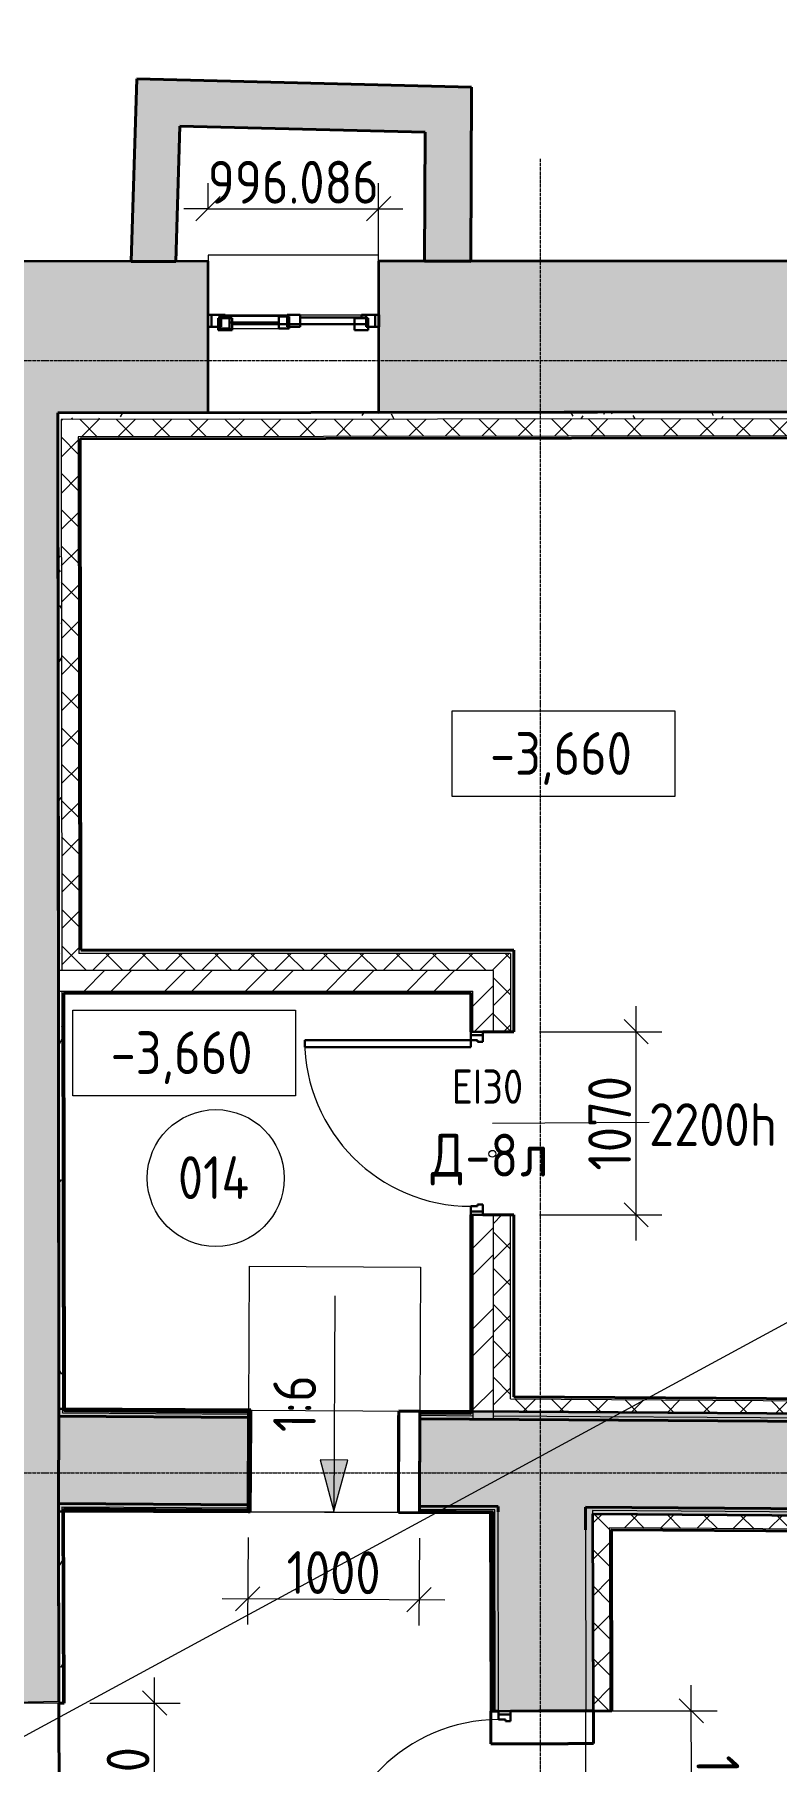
# Model space of a CAD drawing. Header units: millimetres. Extents: x 749182 to 2267578, y 70462 to 311449.
# Drawn here: x 1999308 to 2003640, y 185883 to 195972 of the extents above; entities that cross this region are included whole.
import ezdxf

# ---------------------------------------------------------------- set-up
doc = ezdxf.new("R2010")
doc.units = ezdxf.units.MM
for name, pattern in [('ADSK_Линия сетки', [25, 20, -2.5, 0, -2.5]), ('ADSK_Снесено', [4.5, 3, -1.5]), ('осеваяX2', [4, 2.5, -0.5, 0.5, -0.5])]:
    doc.linetypes.add(name, pattern=pattern)
doc.layers.get('Defpoints').update_dxf_attribs({"color": 255})
for name, color, linetype, lineweight in [('_ Окна', 7, 'Continuous', 30), ('Аннотация', 7, 'Continuous', 9), ('Витраж', 7, 'Continuous', 9), ('Двери', 7, 'Continuous', 20), ('Марки дверей', 7, 'Continuous', 20), ('Марки помещений', 7, 'Continuous', 20), ('Окна', 7, 'Continuous', 18), ('Оси', 165, 'осеваяX2', 13), ('отметки', 7, 'Continuous', 20), ('Пандусы', 7, 'Continuous', 18), ('Панели витража', 7, 'Continuous', 9), ('Перекрытие', 7, 'Continuous', 18), ('размеры', 7, 'Continuous', 9), ('Размеры КР', 164, 'Continuous', 9), ('Стены', 184, 'Continuous', 40), ('Стены внутренние', 7, 'Continuous', 18), ('Стены наружные', 7, 'Continuous', 18), ('Стены разрез', 7, 'Continuous', 35), ('Стены штриховка', 7, 'Continuous', 18)]:
    doc.layers.add(name, color=color, linetype=linetype, lineweight=lineweight)
doc.styles.add('GOST Common', font='GOST_Common.ttf', dxfattribs={"width": 0.9, "height": 350})
doc.styles.add('GOST Common_1', font='GOST_Common.ttf', dxfattribs={"width": 0.9, "height": 250})
doc.dimstyles.new('ADSK_Основной_2_5_мм', dxfattribs={"dimscale": 304.8, "dimtxt": 251.428749, "dimasz": 0.463911, "dimexe": 0.492126, "dimexo": 0.492126, "dimgap": 0.098425, "dimtad": 1, "dimdec": 3, "dimrnd": 0.001, "dimdsep": 46, "dimtxsty": 'GOST Common_1', "dimblk1": 'OBLIQUE', "dimblk2": 'OBLIQUE', "dimsah": 1, "dimcen": 0.09, "dimdle": 0.492126, "dimazin": 2, "dimtfac": 1, "dimtdec": 4, "dimtix": 1, "dimtmove": 0, "dimatfit": 3, "dimfxl": 0, "dimtvp": 1, "dimtolj": 1, "dimtzin": 0, "dimlwd": 20, "dimlwe": 20, "dimarcsym": 0})
doc.dimstyles.new('ADSK_Основной_2_5_мм_Округление_до_1_мм', dxfattribs={"dimscale": 304.8, "dimtxt": 251.428749, "dimasz": 0.463911, "dimexe": 0.492126, "dimexo": 0.492126, "dimgap": 0.098425, "dimtad": 1, "dimdec": 0, "dimdsep": 46, "dimtxsty": 'GOST Common_1', "dimblk1": 'OBLIQUE', "dimblk2": 'OBLIQUE', "dimsah": 1, "dimcen": 0.09, "dimdle": 0.492126, "dimazin": 2, "dimtfac": 1, "dimtdec": 4, "dimtix": 1, "dimtmove": 0, "dimatfit": 3, "dimfxl": 0, "dimtvp": 1, "dimtolj": 1, "dimtzin": 0, "dimlwd": 20, "dimlwe": 20, "dimarcsym": 0})
pattern_1 = [(45, (1952853.2, 150711.3), (-106.06602, 106.06602), []), (135, (1952853.2, 150711.3), (-106.06602, -106.06602), [])]
pattern_2 = [(45, (1952853.2, 150711.3), (-235.7317, 235.7317), []), (45, (1953010.35, 150711.3), (-235.7317, 235.7317), [])]
pattern_3 = [(0, (1952853.19, 150711.3), (406.4, 101.6), [33.528, -271.272, 33.528, -271.272, -1625.6]), (0, (1952853.19, 150711.3), (406.4, 101.6), [-609.6, 33.528, -576.072, 33.528, -271.272, -711.2]), (0, (1952853.19, 150711.3), (406.4, 101.6), [-1524, 33.528, -169.672, 33.528, -474.472]), (120, (1953005.59, 150762.1), (-291.18818, 301.15272), [33.528, -271.272, 33.528, -271.272, -1625.6]), (120, (1953005.59, 150762.1), (-291.18818, 301.15272), [-609.6, 33.528, -576.072, 33.528, -271.272, -711.2]), (120, (1953005.59, 150762.1), (-291.18818, 301.15272), [-1524, 33.528, -169.672, 33.528, -474.472]), (240, (1953056.39, 150965.3), (-115.21182, -402.75272), [33.528, -271.272, 33.528, -271.272, -1625.6]), (240, (1953056.39, 150965.3), (-115.21182, -402.75272), [-609.6, 33.528, -576.072, 33.528, -271.272, -711.2]), (240, (1953056.39, 150965.3), (-115.21182, -402.75272), [-1524, 33.528, -169.672, 33.528, -474.472])]

# ---------------------------------------------------------------- blocks, each defined once
blk = doc.blocks.new('Существующие стены подвал - Существующие стены подвал-614279-00 План подвала')
at = {"layer": 'Стены', "true_color": 0xc0c0c0}
h = blk.add_hatch(color=9, dxfattribs=at)
h.paths.add_polyline_path([(56530, 8244), (56522, 9892), (55615, 9887), (55611, 9124), (54268, 9130), (54267, 9159), (49024, 9159), (49024, 8260), (51105, 8255)])
h.paths.add_polyline_path([(55620, 11120), (56516, 11125), (56510, 12255), (55625, 12250), (55622, 11615)])
h.paths.add_polyline_path([(55630, 13483), (56504, 13488), (56483, 17882), (56479, 17884), (56484, 18289), (56581, 18289), (56578, 18453), (55637, 18454), (55634, 15862), (55639, 15464), (55634, 14275)])
h.paths.add_polyline_path([(56557, 19523), (56528, 21036), (56387, 21036), (56386, 21236), (56384, 21236), (56375, 23761), (56320, 23762), (56288, 28355), (56257, 36643), (56224, 43937), (48464, 43936), (48464, 43053), (55489, 43062), (55489, 40730), (55506, 37128), (55501, 36571), (55556, 28934), (55560, 28903), (55598, 28902), (55600, 28901), (55599, 28652), (55595, 28648), (55599, 28619), (55592, 20993), (55639, 20179), (55639, 19524), (56555, 19523)])
h.paths.add_polyline_path([(39393, 20202), (42162, 20231), (42716, 20255), (46307, 20252), (46773, 21064), (46670, 25898), (45913, 25901), (45930, 21077), (41376, 21088), (41376, 20956), (40178, 20959), (40178, 21091), (38511, 21094), (38521, 20374), (39393, 20368), (39393, 20231)])
h.paths.add_polyline_path([(18978, 20357), (18996, 20698), (18996, 21072), (18966, 21072), (18966, 20652), (18456, 20409), (18495, 20368), (18966, 20358)])
h.paths.add_polyline_path([(18424, 20369), (18456, 20409), (18456, 21073), (10754, 21086), (10746, 20458), (11346, 20458), (18045, 20377), (18211, 20374)])
h.paths.add_polyline_path([(37360, 20381), (37355, 21098), (30807, 21115), (30787, 20709), (30787, 20839), (30777, 20702), (30787, 20395), (34405, 20388), (35898, 20390), (37360, 20381)])
h.paths.add_polyline_path([(46613, 28543), (46613, 28546), (46607, 28863), (46597, 32747), (46594, 32922), (46603, 32922), (46599, 34522), (45850, 34542), (45850, 34541), (45780, 34540), (45780, 34544), (45778, 34544), (45781, 30723), (45896, 30722), (45904, 28546), (46608, 28543)])
h.paths.add_polyline_path([(45778, 35501), (45778, 35501), (45779, 35510), (45848, 35511), (45848, 35503), (46597, 35523), (46594, 36634), (46597, 37232), (46590, 43051), (47468, 43052), (47468, 43936), (45825, 43935), (45871, 35688), (45777, 35688), (45778, 35511)])
h = blk.add_hatch(color=9, dxfattribs=at)
h.paths.add_polyline_path([(49330, 9159), (49871, 9159), (49876, 14295), (49329, 14293), (49341, 13117), (46824, 13097), (46826, 14680), (46270, 14680), (46225, 13092), (42728, 13086), (42730, 14666), (42185, 14666), (42202, 12894), (40707, 12829), (40704, 13066), (39414, 13046), (39406, 14749), (38599, 14752), (38615, 13626), (37409, 13633), (37379, 17813), (35269, 17808), (35270, 17508), (36952, 17512), (36985, 12976), (38530, 12970), (38530, 12441), (46544, 12521), (49330, 12549), (49324, 9159)])
h.paths.add_polyline_path([(49318, 15363), (49867, 15365), (49864, 15537), (53981, 15485), (53986, 15883), (49850, 15934), (49839, 20219), (53802, 20191), (53811, 21022), (49715, 21049), (49721, 23289), (49159, 23290), (49153, 21046), (48898, 21048), (48891, 20226), (49310, 20222), (49310, 19595), (49307, 15912), (49314, 15912), (49314, 15769), (49318, 15364)])
h.paths.add_polyline_path([(55639, 15464), (55634, 15862), (55120, 15869), (55115, 15470), (55634, 15464)])
h.paths.add_polyline_path([(46827, 15716), (46827, 15765), (46818, 15765), (46818, 15915), (46843, 20244), (47196, 20241), (47203, 21061), (46773, 21064), (46307, 20252), (46285, 15923), (46302, 15923), (46301, 15765), (46300, 15716), (46826, 15716)])
h.paths.add_polyline_path([(42721, 15725), (42732, 15725), (42731, 15794), (42721, 15794), (42721, 16270), (42716, 20255), (42157, 20231), (42162, 16052), (42173, 15890), (42175, 15725), (42721, 15725)])
h.paths.add_polyline_path([(39402, 15799), (39402, 15904), (39406, 16052), (39393, 20368), (38521, 20374), (38585, 15803), (38603, 15802), (39401, 15799)])
h.paths.add_polyline_path([(49314, 15912), (49314, 15912), (49839, 15934)])
h.paths.add_polyline_path([(18026, 17310), (18944, 17311), (18401, 17522), (18878, 17348), (18215, 17715), (18045, 17666), (18045, 17821), (18945, 18220), (18945, 18187), (18979, 18187), (18978, 18769), (18945, 18768), (18945, 18253), (18045, 18741), (18045, 18759), (18012, 18759), (18026, 17310)])
h.paths.add_polyline_path([(18945, 17311), (18979, 17311), (18979, 17677), (18945, 17677), (18945, 17311)])
h.paths.add_polyline_path([(30789, 17378), (31843, 17391), (31825, 18780), (30788, 18769), (30789, 18187), (30842, 18187), (30842, 17677), (30789, 17677), (30789, 17384)])
h.paths.add_polyline_path([(13925, 17540), (13925, 17840), (11328, 17867), (11334, 20458), (11046, 20458), (11007, 17570), (13342, 17546)])
h.paths.add_polyline_path([(30788, 20077), (31808, 20119), (31804, 20361), (31797, 20361), (31804, 20393), (30787, 20395), (30788, 20079)])
h.paths.add_polyline_path([(17999, 20144), (18045, 20144), (18045, 20154), (18295, 20209), (18424, 20369), (17997, 20378), (17999, 20154)])
h.paths.add_polyline_path([(18945, 20153), (18978, 20154), (18978, 20357), (18945, 20357), (18945, 20154)])
h.paths.add_polyline_path([(55639, 20179), (55591, 21010), (55071, 21014), (55062, 20183), (55639, 20179)])
h.paths.add_polyline_path([(49179, 26805), (49175, 28869), (49173, 28869), (49172, 28240), (49168, 26805), (49173, 26805)])
h.paths.add_polyline_path([(49731, 26804), (49736, 28675), (49734, 28674), (49718, 28675), (49718, 28706), (49686, 28707), (49685, 28662), (49673, 28659), (49179, 26805), (49715, 26804)])
h.paths.add_polyline_path([(55599, 28619), (55555, 28936), (49737, 28987), (49721, 34397), (49676, 34397), (49676, 34274), (49283, 33202), (49633, 29644), (49685, 29319), (49685, 29120), (49652, 28971), (49685, 28977), (49686, 28957), (49737, 28956), (49736, 28675), (55591, 28619)])
h.paths.add_polyline_path([(49145, 28869), (49145, 28869), (49175, 28875), (49166, 34396), (49122, 34396), (49126, 32975), (49132, 32975), (49136, 32801), (49144, 28869)])
h.paths.add_polyline_path([(49119, 35466), (49718, 35467), (49715, 36619), (55501, 36571), (55506, 37174), (48705, 37218), (48702, 36626), (49116, 36624), (49119, 35555)])
h.paths.add_polyline_path([(47702, 36630), (47705, 37225), (46597, 37232), (46594, 36634), (47702, 36630)])
at = {"layer": 'Стены'}
for p, q in [((47705, 37225), (47718, 37225)), ((47718, 37225), (47714, 36630)), ((48579, 36626), (48581, 37219)), ((48581, 37219), (48705, 37218)), ((46597, 35512), (46599, 34542)), ((49120, 35274), (49119, 35466)), ((49718, 35467), (49719, 35276)), ((49719, 35276), (49120, 35274))]:
    blk.add_line(p, q, dxfattribs=at)
at = {"layer": 'Стены разрез'}
for p, q in [((47468, 43936), (45825, 43935)), ((47468, 43052), (47468, 43936)), ((56224, 43937), (48464, 43936)), ((48464, 43936), (48464, 43053)), ((46590, 43051), (47468, 43052)), ((46597, 37232), (46590, 43051)), ((48464, 43053), (55489, 43062)), ((46594, 36634), (46597, 37232)), ((46597, 37232), (46594, 36634)), ((47705, 37225), (46597, 37232)), ((47702, 36630), (47705, 37225)), ((48705, 37218), (48702, 36626)), ((55506, 37174), (48705, 37218)), ((46597, 35523), (46594, 36634)), ((46594, 36634), (47702, 36630)), ((48702, 36626), (49116, 36624)), ((49116, 36624), (49119, 35466)), ((49718, 35467), (49715, 36619)), ((49715, 36619), (55501, 36571)), ((49119, 35466), (49164, 35466)), ((49234, 35466), (49718, 35467))]:
    blk.add_line(p, q, dxfattribs=at)
blk = doc.blocks.new('AC_Окно_1Створка - 996х1491h-807720-00 План подвала')
at = {"layer": '_ Окна'}
for p, q in [((-536, -129), (-536, -59)), ((-536, -59), (-501, -59)), ((-516, -59), (-516, -129)), ((-476, -59), (-516, -59)), ((-396, -39), (-476, -39)), ((-476, -39), (-476, -109)), ((-396, -109), (-396, -39)), ((-396, -74), (320, -74)), ((320, -109), (320, -39)), ((320, -39), (400, -39)), ((400, -39), (400, -109)), ((440, -59), (400, -59)), ((460, -59), (425, -59)), ((440, -59), (440, -129)), ((460, -129), (460, -59)), ((-536, -129), (-501, -129)), ((-516, -129), (-436, -129)), ((-476, -109), (-396, -109)), ((-436, -129), (-436, -109)), ((400, -109), (320, -109)), ((360, -129), (360, -109)), ((440, -129), (360, -129)), ((460, -129), (425, -129))]:
    blk.add_line(p, q, dxfattribs=at)
at = {"layer": 'Окна'}
for p, q in [((384, -129), (-536, -129)), ((-536, -442), (-536, -477)), ((-536, -477), (460, -477)), ((460, -477), (460, -442))]:
    blk.add_line(p, q, dxfattribs=at)
blk = doc.blocks.new('Новые проёмы подвал - Новые проёмы подвал-999150-00 План подвала')
at = {"layer": 'Стены', "color": 0, "linetype": 'ADSK_Снесено'}
for p, q in [((47705, 37225), (47718, 37225)), ((47714, 36630), (47718, 37225)), ((48581, 37219), (48579, 36626)), ((48581, 37219), (48705, 37218)), ((49120, 35274), (49119, 35466)), ((49718, 35467), (49719, 35276)), ((49719, 35276), (49120, 35274))]:
    blk.add_line(p, q, dxfattribs=at)
at = {"layer": 'Стены разрез', "color": 0, "linetype": 'ADSK_Снесено'}
for p, q in [((47705, 37225), (47702, 36630)), ((47718, 37225), (47705, 37225)), ((47714, 36630), (47718, 37225)), ((48581, 37219), (48579, 36626)), ((48705, 37218), (48581, 37219)), ((48702, 36626), (48705, 37218)), ((47702, 36630), (47714, 36630)), ((48579, 36626), (48702, 36626)), ((49164, 35466), (49119, 35466)), ((49119, 35466), (49120, 35274)), ((49718, 35467), (49234, 35466)), ((49719, 35276), (49718, 35467)), ((49120, 35274), (49719, 35276))]:
    blk.add_line(p, q, dxfattribs=at)
blk = doc.blocks.new('Витраж-тент со смещением вовне - 60мм 11 сдвиг-1466978-00 План подвала')
at = {"layer": '_ Окна', "color": 5, "linetype": 'Continuous', "true_color": 0x0000ff}
for p, q in [((-204, 25), (-204, -45)), ((-204, 25), (-144, 25)), ((-204, -45), (-204, 25)), ((-144, 25), (-144, -45)), ((204, 25), (144, 25)), ((144, 25), (144, -45)), ((204, -45), (204, 25)), ((204, -45), (204, 25)), ((-144, -45), (-204, -45)), ((-144, -10), (144, -10)), ((144, -45), (204, -45))]:
    blk.add_line(p, q, dxfattribs=at)
at = {"layer": 'Окна', "color": 5, "linetype": 'Continuous', "true_color": 0x0000ff}
for p, q in [((144, 25), (-144, 25)), ((-144, -45), (144, -45))]:
    blk.add_line(p, q, dxfattribs=at)
blk = doc.blocks.new('Прямоугольный импост - 70х20_56мм-1423760-00 План подвала')
at = {"layer": 'Витраж', "lineweight": 30}
for p, q in [((-76, 35), (0, 35)), ((-76, -35), (-76, 35)), ((0, 35), (0, -35)), ((0, -35), (-76, -35))]:
    blk.add_line(p, q, dxfattribs=at)
blk = doc.blocks.new('Прямоугольный импост - 70х20_56мм-1423761-00 План подвала')
at = {"layer": 'Витраж', "lineweight": 30}
for p, q in [((0, 35), (-76, 35)), ((-76, 35), (-76, -35)), ((0, -35), (0, 35)), ((-76, -35), (0, -35))]:
    blk.add_line(p, q, dxfattribs=at)
blk = doc.blocks.new('Системная панель - _AR_Стекло_40мм_привязка по центру-1423977-00 План подвала')
at = {"layer": 'Панели витража', "lineweight": 30}
for p, q in [((193, 20), (-193, 20)), ((-193, 20), (-193, -20)), ((193, -20), (193, 20)), ((-193, -20), (193, -20))]:
    blk.add_line(p, q, dxfattribs=at)
blk = doc.blocks.new('Прямоугольный импост - 70х76мм-1423758-00 План подвала')
at = {"layer": 'Витраж', "lineweight": 30}
for p, q in [((-38, 35), (38, 35)), ((-38, -35), (-38, 35)), ((38, 35), (38, -35)), ((38, -35), (-38, -35))]:
    blk.add_line(p, q, dxfattribs=at)
blk = doc.blocks.new('AC_Дверь_Однопольная_Стальная - Д-8п 1070х2200h-1983182-00 План подвала')
at = {"layer": 'Двери', "color": 5, "linetype": 'Continuous', "lineweight": 30, "true_color": 0x0000ff}
for p, q in [((-485, 1225), (-445, 1225)), ((-485, 255), (-485, 1225)), ((-445, 1225), (-445, 255)), ((-535, 255), (-515, 255)), ((-535, 185), (-535, 255)), ((-515, 255), (-485, 255)), ((-515, 185), (-515, 255)), ((-515, 255), (-515, 185)), ((-445, 255), (-485, 255)), ((-485, 255), (-485, 215)), ((-485, 215), (-475, 215)), ((-475, 215), (-475, 185)), ((475, 215), (485, 215)), ((475, 185), (475, 215)), ((485, 255), (515, 255)), ((485, 215), (485, 255)), ((515, 255), (515, 185)), ((515, 255), (535, 255)), ((515, 185), (515, 255)), ((535, 255), (535, 185)), ((-515, 185), (-535, 185)), ((-475, 185), (-515, 185)), ((515, 185), (475, 185)), ((535, 185), (515, 185))]:
    blk.add_line(p, q, dxfattribs=at)
at = {"layer": 'Двери', "color": 5, "linetype": 'Continuous', "true_color": 0x0000ff}
blk.add_arc((-485, 255), 970, 0, 90, dxfattribs=at)
blk = doc.blocks.new('AC_Дверь_Однопольная_Стальная - Д-8л 1070х2200h-1983201-00 План подвала')
at = {"layer": 'Двери', "color": 5, "linetype": 'Continuous', "lineweight": 30, "true_color": 0x0000ff}
for p, q in [((485, 1096), (445, 1096)), ((445, 1096), (445, 126)), ((485, 126), (485, 1096)), ((-515, 126), (-535, 126)), ((-535, 126), (-535, 56)), ((-485, 126), (-515, 126)), ((-515, 126), (-515, 56)), ((-515, 56), (-515, 126)), ((-485, 86), (-485, 126)), ((445, 126), (485, 126)), ((515, 126), (485, 126)), ((485, 126), (485, 86)), ((515, 56), (515, 126)), ((535, 126), (515, 126)), ((515, 126), (515, 56)), ((535, 56), (535, 126)), ((-535, 56), (-515, 56)), ((-515, 56), (-475, 56)), ((-475, 86), (-485, 86)), ((-475, 56), (-475, 86)), ((485, 86), (475, 86)), ((475, 86), (475, 56)), ((475, 56), (515, 56)), ((515, 56), (535, 56))]:
    blk.add_line(p, q, dxfattribs=at)
at = {"layer": 'Двери', "color": 5, "linetype": 'Continuous', "true_color": 0x0000ff}
blk.add_arc((485, 126), 970, 90, 180, dxfattribs=at)
blk = doc.blocks.new('_Oblique')
at = {"color": 0, "linetype": 'ByBlock', "lineweight": -2}
blk.add_line((-0.5, -0.5), (0.5, 0.5), dxfattribs=at)
blk = doc.blocks.new('*D1567')
at = {"layer": 'Defpoints', "color": 0, "lineweight": 20, "transparency": 16777216}
for p in [(2001317, 194954), (2000321, 194799), (2001317, 193764)]:
    blk.add_point(p, dxfattribs=at)
at = {"layer": 'размеры', "color": 0, "lineweight": 20, "transparency": 16777216}
for p, q in [((2000321, 194949), (2000321, 195104)), ((2001317, 193914), (2001317, 195104)), ((2000321, 194954), (2000180, 194954)), ((2000321, 194954), (2001317, 194954)), ((2001317, 194954), (2001459, 194954))]:
    blk.add_line(p, q, dxfattribs=at)
at = {"layer": 'размеры', "color": 0, "lineweight": 20, "transparency": 16777216, "xscale": 141.4, "yscale": 141.4, "zscale": 141.4}
blk.add_blockref('_Oblique', (2000321, 194954), dxfattribs=at)
at = {"layer": 'размеры', "color": 0, "lineweight": 20, "transparency": 16777216, "xscale": 141.4, "yscale": 141.4, "zscale": 141.4, "rotation": 180}
blk.add_blockref('_Oblique', (2001317, 194954), dxfattribs=at)
at = {"layer": 'размеры', "color": 0, "lineweight": 20, "transparency": 16777216, "insert": (2000819, 195109), "char_height": 250, "width": 792.64, "attachment_point": 5, "style": 'GOST Common_1'}
blk.add_mtext('\\A1;996.086', dxfattribs=at)
blk = doc.blocks.new('ADSK_Марка_Помещение_ОдноЗначение - Номер-247393-00 План подвала')
at = {"layer": 'Марки помещений'}
blk.add_circle((0, 0), 4, dxfattribs=at)
blk = doc.blocks.new('*D1602')
at = {"layer": 'Defpoints', "color": 0, "lineweight": 20, "transparency": 16777216}
for p in [(2000555, 187342), (2001555, 187337), (2001553, 186828)]:
    blk.add_point(p, dxfattribs=at)
at = {"layer": 'размеры', "color": 0, "lineweight": 20, "transparency": 16777216}
for p, q in [((2000555, 187192), (2000552, 186683)), ((2001555, 187187), (2001552, 186678)), ((2000403, 186834), (2001703, 186828))]:
    blk.add_line(p, q, dxfattribs=at)
at = {"layer": 'размеры', "color": 0, "lineweight": 20, "transparency": 16777216, "xscale": 141.4, "yscale": 141.4, "zscale": 141.4}
for p, rotation in [((2000553, 186833), 179.7385023716221), ((2001553, 186828), 359.7385023716221)]:
    blk.add_blockref('_Oblique', p, dxfattribs=dict(at, rotation=rotation))
at = {"layer": 'размеры', "color": 0, "lineweight": 20, "transparency": 16777216, "insert": (2001054, 186986), "char_height": 250, "width": 700.59, "attachment_point": 5, "rotation": 359.7385, "style": 'GOST Common_1'}
blk.add_mtext('\\A1;1000', dxfattribs=at)
blk = doc.blocks.new('*D1603')
at = {"layer": 'Defpoints', "color": 0, "lineweight": 20, "transparency": 16777216}
for p in [(2002107, 190146), (2002821, 190146), (2002107, 189076)]:
    blk.add_point(p, dxfattribs=at)
at = {"layer": 'размеры', "color": 0, "lineweight": 20, "transparency": 16777216}
for p, q in [((2002821, 188926), (2002821, 190296)), ((2002257, 190146), (2002971, 190146)), ((2002257, 189076), (2002971, 189076))]:
    blk.add_line(p, q, dxfattribs=at)
at = {"layer": 'размеры', "color": 0, "lineweight": 20, "transparency": 16777216, "xscale": 141.4, "yscale": 141.4, "zscale": 141.4}
for p, rotation in [((2002821, 190146), 90), ((2002821, 189076), 270)]:
    blk.add_blockref('_Oblique', p, dxfattribs=dict(at, rotation=rotation))
at = {"layer": 'размеры', "color": 0, "lineweight": 20, "transparency": 16777216, "insert": (2002666, 189611), "char_height": 250, "width": 700.59, "attachment_point": 5, "rotation": 90, "style": 'GOST Common_1'}
blk.add_mtext('\\A1;1070', dxfattribs=at)
blk = doc.blocks.new('*D1606')
at = {"layer": 'Defpoints', "color": 0, "lineweight": 20, "transparency": 16777216}
for p in [(2002527, 186178), (2003143, 186179), (2002529, 185108)]:
    blk.add_point(p, dxfattribs=at)
at = {"layer": 'размеры', "color": 0, "lineweight": 20, "transparency": 16777216}
for p, q in [((2003145, 184959), (2003142, 186329)), ((2002677, 186178), (2003293, 186179)), ((2002679, 185108), (2003294, 185109))]:
    blk.add_line(p, q, dxfattribs=at)
at = {"layer": 'размеры', "color": 0, "lineweight": 20, "transparency": 16777216, "xscale": 141.4, "yscale": 141.4, "zscale": 141.4}
for p, rotation in [((2003143, 186179), 90.09955704752176), ((2003144, 185109), 270.0995570475217)]:
    blk.add_blockref('_Oblique', p, dxfattribs=dict(at, rotation=rotation))
at = {"layer": 'размеры', "color": 0, "lineweight": 20, "transparency": 16777216, "insert": (2003298, 185644), "char_height": 250, "width": 700.59, "attachment_point": 5, "rotation": 270.0996, "style": 'GOST Common_1'}
blk.add_mtext('\\A1;1070', dxfattribs=at)
blk = doc.blocks.new('ADSK_Марка_Дверь - Типоразмер_ADSK_Марка-58376-00 План подвала')
at = {"layer": 'Марки дверей', "lineweight": 9}
blk.add_circle((0, 0), 0.2, dxfattribs=at)
blk = doc.blocks.new('*D1562')
at = {"layer": 'Defpoints', "color": 0, "lineweight": 20, "transparency": 16777216}
for p in [(1999480, 186224), (2000009, 186224), (1999483, 185254)]:
    blk.add_point(p, dxfattribs=at)
at = {"layer": 'размеры', "color": 0, "lineweight": 20, "transparency": 16777216}
for p, q in [((2000009, 185104), (2000009, 186374)), ((1999630, 186224), (2000159, 186224)), ((1999633, 185254), (2000159, 185254))]:
    blk.add_line(p, q, dxfattribs=at)
at = {"layer": 'размеры', "color": 0, "lineweight": 20, "transparency": 16777216, "xscale": 141.4, "yscale": 141.4, "zscale": 141.4}
for p, rotation in [((2000009, 186224), 90), ((2000009, 185254), 270)]:
    blk.add_blockref('_Oblique', p, dxfattribs=dict(at, rotation=rotation))
at = {"layer": 'размеры', "color": 0, "lineweight": 20, "transparency": 16777216, "insert": (1999854, 185739), "char_height": 250, "width": 567.63, "attachment_point": 5, "rotation": 90, "style": 'GOST Common_1'}
blk.add_mtext('\\A1;970', dxfattribs=at)
blk = doc.blocks.new('Высотные отметки - Рамка-5093-00 План подвала')
at = {"layer": 'Аннотация'}
for p, q in [((-6.5, 0), (-6.5, 5)), ((-6.5, 5), (6.5, 5)), ((6.5, 5), (6.5, 0)), ((6.5, 0), (-6.5, 0))]:
    blk.add_line(p, q, dxfattribs=at)

msp = doc.modelspace()

# ---------------------------------------------------------------- hatches: boundary and pattern name
at = {"layer": 'размеры'}
msp.add_hatch(color=256, dxfattribs=at).paths.add_polyline_path([(2001055.528, 187344.3939), (2001137.2811, 187644.0239), (2000976.5133, 187644.7577)])
at = {"layer": 'Стены внутренние', "linetype": 'Continuous', "lineweight": 9, "true_color": 0x0000ff}
h = msp.add_hatch(dxfattribs=at)
h.set_pattern_fill('FP_1', color=5, style=0, pattern_type=2)
h.set_pattern_definition(pattern_3)
h.paths.add_polyline_path([(1999467.0929, 190503.4046), (1999462.9935, 193762.0362), (1999442.9935, 193762.0111), (1999447.259, 190503.4046), (1999466.9671, 190503.4046)])
h = msp.add_hatch(dxfattribs=at)
h.set_pattern_fill('FP_1', color=5, style=0, pattern_type=2)
h.set_pattern_definition(pattern_3)
h.paths.add_polyline_path([(1999463.0438, 193722.0362), (2003820.8512, 193727.5185), (2003821.1657, 193766.9894), (2004021.1739, 193767.2168), (2004021.1739, 193727.7705), (2007155.6256, 193731.8648), (2007155.6256, 193771.7138), (1999462.9935, 193762.0111), (1999463.0438, 193722.162)])
h = msp.add_hatch(dxfattribs=at)
h.set_pattern_fill('FP_2', color=5, style=0, pattern_type=2)
h.set_pattern_definition(pattern_1)
h.paths.add_polyline_path([(1999466.9671, 190603.4046), (1999566.9672, 190603.4046), (1999563.0437, 193722.162), (1999463.0438, 193722.0362), (1999466.9497, 190617.2576)])
h = msp.add_hatch(dxfattribs=at)
h.set_pattern_fill('FP_2', color=5, style=0, pattern_type=2)
h.set_pattern_definition(pattern_1)
h.paths.add_polyline_path([(1999563.1695, 193622.1621), (2007055.6256, 193631.5879), (2007055.6256, 193731.588), (1999563.0439, 193722.0362), (1999563.1695, 193622.1747)])
h = msp.add_hatch(dxfattribs=at)
h.set_pattern_fill('FP_2', color=5, style=0, pattern_type=2)
h.set_pattern_definition(pattern_1)
h.paths.add_polyline_path([(2002087.259, 190503.4046), (2002087.259, 190603.4046), (1999466.9671, 190603.4046), (1999467.0929, 190503.4046), (2001987.259, 190503.4046)])
h = msp.add_hatch(dxfattribs=at)
h.set_pattern_fill('FP_3', color=5, style=0, pattern_type=2)
h.set_pattern_definition(pattern_2)
h.paths.add_polyline_path([(1999466.9671, 190383.4046), (2001987.259, 190383.9067), (2001987.259, 190503.4046), (1999447.0929, 190503.4046), (1999447.259, 190383.4046), (1999450.3136, 190383.4046)])
h = msp.add_hatch(dxfattribs=at)
h.set_pattern_fill('FP_2', color=5, style=0, pattern_type=2)
h.set_pattern_definition(pattern_1)
h.paths.add_polyline_path([(2002087.259, 187926.1344), (2002087.259, 189076.4046), (2001987.259, 189076.4046), (2001987.259, 187926.7872), (2002011.9019, 187926.6264)])
h.paths.add_polyline_path([(2001987.259, 190146.4046), (2002087.259, 190146.4046), (2002087.259, 190503.4046), (2001987.259, 190503.4046), (2001987.259, 190255.8657)])
h = msp.add_hatch(dxfattribs=at)
h.set_pattern_fill('FP_1', color=5, style=0, pattern_type=2)
h.set_pattern_definition(pattern_3)
h.paths.add_polyline_path([(1999470.3137, 187943.2181), (1999467.0929, 190383.4046), (1999447.2439, 190383.4046), (1999450.4119, 187943.3487)])
h = msp.add_hatch(dxfattribs=at)
h.set_pattern_fill('FP_3', color=5, style=0, pattern_type=2)
h.set_pattern_definition(pattern_2)
h.paths.add_polyline_path([(2001987.259, 187926.7872), (2001987.259, 189076.4046), (2001867.259, 189076.4046), (2001867.259, 187927.5706), (2001969.1857, 187926.9052)])
h.paths.add_polyline_path([(2001987.259, 190146.4046), (2001987.259, 190383.4046), (2001867.259, 190383.4046), (2001867.259, 190146.4046), (2001925.259, 190146.4046)])
h = msp.add_hatch(dxfattribs=at)
h.set_pattern_fill('FP_2', color=5, style=0, pattern_type=2)
h.set_pattern_definition(pattern_1)
h.paths.add_polyline_path([(2006495.7014, 187897.3556), (2006495.7014, 187971.5865), (2002087.259, 188001.3387), (2002087.259, 187926.1344), (2006493.1244, 187897.3724)])
h = msp.add_hatch(dxfattribs=at)
h.set_pattern_fill('FP_1', color=5, style=0, pattern_type=2)
h.set_pattern_definition(pattern_3)
h.paths.add_polyline_path([(1999456.466, 183633.3456), (1999476.4651, 183633.7674), (1999472.5127, 185253.7626), (1999452.5127, 185253.7138), (1999456.4158, 183653.9507)])
h.paths.add_polyline_path([(1999450.1462, 186223.7109), (1999470.1461, 186223.7597), (1999467.1643, 187345.2795), (1999447.4096, 187345.3576), (1999450.1215, 186233.802)])
h = msp.add_hatch(dxfattribs=at)
h.set_pattern_fill('FP_2', color=5, style=0, pattern_type=2)
h.set_pattern_definition(pattern_1)
h.paths.add_polyline_path([(2008314.9696, 187209.2352), (2008314.2605, 187283.0574), (2002568.036, 187328.9652), (2002568.2674, 187248.196), (2008314.2605, 187209.24)])
h = msp.add_hatch(dxfattribs=at)
h.set_pattern_fill('FP_2', color=5, style=0, pattern_type=2)
h.set_pattern_definition(pattern_1)
h.paths.add_polyline_path([(2002678.1246, 179818.0166), (2002668.9321, 185108.3361), (2002574.4002, 185108.1718), (2002589.9021, 179818.7955), (2002678.1072, 179818.0167)])
h.paths.add_polyline_path([(2002571.3339, 186178.1681), (2002667.0729, 186178.3344), (2002665.215, 187247.5387), (2002568.2693, 187247.5387), (2002571.2063, 186222.6829)])
at = {"layer": 'Стены наружные', "linetype": 'Continuous', "true_color": 0xc0c0c0}
for points in [[(1999872.5605, 194646.7719), (2000132.6831, 194646.9903), (2000164.3726, 195707.0641), (1999904.4483, 195713.4808), (1999872.5625, 194646.8397)], [(2001858.1878, 195395.1668), (2001859.3465, 195665.2204), (2000164.3726, 195707.0641), (2000156.3048, 195437.181), (2001588.2139, 195401.8316)], [(2001719.9766, 194647.0512), (2001854.9826, 194648.1636), (2001858.1878, 195395.1668), (2001588.2139, 195401.8316), (2001584.9779, 194647.6304), (2001588.2139, 194647.6166)]]:
    msp.add_hatch(color=9, dxfattribs=at).paths.add_polyline_path(points)

# ---------------------------------------------------------------- linework, layer by layer
at = {"layer": 'Марки дверей'}
msp.add_line((2001981.259, 189611.4046), (2002896.2516, 189617.4906), dxfattribs=at)
at = {"layer": 'Оси', "linetype": 'ADSK_Линия сетки'}
for p, q in [((2002263.1034, 154741.5512), (2002263.1034, 195246.0842)), ((1941766.9683, 194068.0858), (2009994.9113, 194068.0858)), ((1941766.9683, 187568.0858), (2009994.9113, 187568.0858))]:
    msp.add_line(p, q, dxfattribs=at)
at = {"layer": 'Пандусы'}
for p, q in [((2000562.011, 188775.5708), (2000558.1797, 187936.1164)), ((2000562.011, 188775.5708), (2001562.0006, 188771.0068)), ((2001562.0006, 188771.0068), (2001558.1603, 187929.5884)), ((2000555.4662, 187341.5857), (2000566.8881, 187341.5336)), ((2000566.8881, 187341.5336), (2001432.3541, 187337.5836)), ((2001432.3541, 187337.5836), (2001555.4558, 187337.0218))]:
    msp.add_line(p, q, dxfattribs=at)
at = {"layer": 'Перекрытие'}
for p, q in [((2000558.1797, 187936.1164), (2001558.1603, 187929.5884)), ((2001555.4558, 187337.0218), (2000555.4662, 187341.5857)), ((2002528.9314, 185108.6215), (2002527.0731, 186178.0912))]:
    msp.add_line(p, q, dxfattribs=at)
at = {"layer": 'размеры', "lineweight": 20}
msp.add_line((2001061.2765, 188603.9111), (2001055.528, 187344.3939), dxfattribs=at)
at = {"layer": 'размеры'}
for p, q in [((2001137.2811, 187644.0239), (2000976.5133, 187644.7577)), ((2000976.5133, 187644.7577), (2001055.528, 187344.3939)), ((2001055.528, 187344.3939), (2001137.2811, 187644.0239))]:
    msp.add_line(p, q, dxfattribs=at)
at = {"layer": 'Размеры КР', "lineweight": 20}
msp.add_line((2017580.5501, 195971.8207), (1941933.5259, 154952.416), dxfattribs=at)
at = {"layer": 'Стены внутренние', "color": 5, "linetype": 'Continuous', "lineweight": 40, "true_color": 0x0000ff}
for p, q in [((2008342.4818, 193773.2069), (1999442.9935, 193762.0111)), ((1999442.9935, 193762.0111), (1999446.942, 190623.4046)), ((1999575.1846, 193610.1772), (2007043.6256, 193619.5728)), ((1999578.9421, 190623.4046), (1999575.1846, 193610.1772)), ((1999446.942, 190623.4046), (1999450.3689, 187899.3488)), ((2002107.259, 190623.4046), (1999578.9421, 190623.4046)), ((2002107.259, 190146.4046), (2002107.259, 190623.4046)), ((1999479.259, 190371.4046), (2001855.259, 190371.4046)), ((1999482.329, 187931.1329), (1999479.259, 190371.4046)), ((2001855.259, 190371.4046), (2001855.259, 190146.4046)), ((2001925.259, 190146.4046), (2002107.259, 190146.4046)), ((2001855.259, 189076.4046), (2001855.259, 187915.0452)), ((2002107.259, 189076.4046), (2001925.259, 189076.4046)), ((2002107.259, 188013.339), (2002107.259, 189076.4046)), ((2006483.7014, 187983.6681), (2002107.259, 188013.339)), ((1999450.3689, 187899.3488), (1999450.5904, 187899.3473)), ((2000558.0915, 187923.8395), (1999482.329, 187931.1329)), ((2000557.8745, 187891.8403), (2000558.0915, 187923.8395)), ((2001558.0704, 187917.06), (2001557.8535, 187885.0607)), ((2001557.8535, 187885.0607), (2008359.556, 187838.9474)), ((2001855.259, 187915.0452), (2001558.0704, 187917.06)), ((2000555.6736, 187381.8435), (1999447.3022, 187389.3579)), ((1999447.3022, 187389.3579), (1999450.1215, 186233.802)), ((1999477.376, 187359.1533), (2000555.4703, 187351.8442)), ((1999480.1461, 186223.7841), (1999477.376, 187359.1533)), ((2000555.4703, 187351.8442), (2000555.6736, 187381.8435)), ((2001555.6509, 187375.0639), (2001555.4475, 187345.0646)), ((2002014.9979, 187371.9497), (2001555.6509, 187375.0639)), ((2001555.4475, 187345.0646), (2001985.0496, 187342.1521)), ((2001985.0496, 187342.1521), (2001987.0739, 186177.1529)), ((2002015.05, 187341.9487), (2002015.0326, 187351.949)), ((2002525.0394, 187348.4913), (2002525.234, 187236.4875)), ((2002677.236, 187235.4569), (2008203.0465, 187197.9937)), ((2002679.0729, 186178.3553), (2002677.236, 187235.4569)), ((1999450.1462, 186223.7109), (1999480.1461, 186223.7841)), ((2001987.0739, 186177.1529), (2002017.0739, 186177.205))]:
    msp.add_line(p, q, dxfattribs=at)
at = {"layer": 'Стены внутренние', "linetype": 'Continuous', "lineweight": 40}
for p, q in [((1999450.5904, 187899.3473), (1999447.1328, 187389.359)), ((2000557.9776, 187891.8396), (1999450.5904, 187899.3473)), ((2000555.65, 187381.8436), (2000557.9776, 187891.8396)), ((2001557.9571, 187885.06), (2001555.6295, 187375.0641)), ((1999447.1328, 187389.359), (2000555.65, 187381.8436)), ((2001555.6295, 187375.0641), (2002014.9979, 187371.9497)), ((2002014.9979, 187371.9497), (2002015.0326, 187351.949)), ((2002525.0394, 187348.4913), (2002525.0047, 187368.492)), ((2002525.0047, 187368.492), (2008355.2075, 187328.9652)), ((2002087.0738, 186177.3266), (2002679.0729, 186178.3553))]:
    msp.add_line(p, q, dxfattribs=at)
at = {"layer": 'Стены наружные', "linetype": 'Continuous', "lineweight": 40}
for p, q in [((1999904.4483, 195713.4808), (1999872.5605, 194646.7719)), ((2001859.3465, 195665.2204), (1999904.4483, 195713.4808)), ((2001854.9754, 194646.472), (2001859.3465, 195665.2204)), ((2000132.6778, 194646.8112), (2000156.3048, 195437.181)), ((2000156.3048, 195437.181), (2001588.2139, 195401.8316)), ((2001588.2139, 195401.8316), (2001584.9779, 194647.6304)), ((1999872.5605, 194646.7719), (2000132.6778, 194646.8112)), ((2001584.9779, 194647.6304), (2001854.9754, 194646.472))]:
    msp.add_line(p, q, dxfattribs=at)
at = {"layer": 'Стены наружные', "color": 5, "linetype": 'Continuous', "true_color": 0x0000ff}
for p, q in [((1999450.1215, 186233.802), (1999024.8465, 186222.6733)), ((1999450.1462, 186223.7109), (1999024.8465, 186222.6733)), ((1999450.1215, 186233.802), (1999450.1462, 186223.7109))]:
    msp.add_line(p, q, dxfattribs=at)
at = {"layer": 'Стены штриховка'}
for p, q in [((2007155.6256, 193731.7138), (1999463.0438, 193722.0362)), ((1999463.0438, 193722.0362), (1999467.0929, 190503.4046)), ((2007055.6256, 193631.5879), (1999563.1695, 193622.1621)), ((1999563.1695, 193622.1621), (1999566.9672, 190603.4046)), ((2007045.6256, 193621.5753), (1999573.1821, 193612.1747)), ((1999573.1821, 193612.1747), (1999576.9421, 190623.4046)), ((2002087.259, 190603.4046), (1999566.9672, 190603.4046)), ((2002087.259, 190603.4046), (2002087.259, 190146.4046)), ((2001987.259, 190503.4046), (1999447.0929, 190503.4046)), ((2001987.259, 190146.4046), (2001987.259, 190503.4046)), ((1999447.2439, 190383.4046), (2001867.259, 190383.4046)), ((1999467.2439, 190383.4046), (1999470.3439, 187919.2138)), ((2001867.259, 190146.4046), (2001867.259, 190383.4046)), ((2001857.259, 190373.4046), (1999477.2565, 190373.4046)), ((1999477.2565, 190373.4046), (1999480.3315, 187929.1463)), ((2001857.259, 190146.4046), (2001857.259, 190373.4046)), ((2001857.259, 187913.0316), (2001857.259, 189076.4046)), ((2001867.259, 189076.4046), (2001867.259, 187882.9631)), ((2001987.259, 187882.1495), (2001987.259, 189076.4046)), ((2002087.259, 188001.4743), (2002087.259, 189076.4046)), ((2002087.259, 188001.4743), (2006495.7014, 187971.5865)), ((2002107.259, 188011.3389), (2006485.7014, 187981.6545)), ((1999470.3439, 187919.2138), (2000558.0101, 187911.8398)), ((1999480.3315, 187929.1463), (2000558.0779, 187921.8396)), ((2001557.9891, 187905.0603), (2001867.259, 187902.9635)), ((2001558.0569, 187915.06), (2001857.259, 187913.0316)), ((2001987.259, 187902.15), (2006595.7014, 187870.9062)), ((2000555.5381, 187361.8439), (1999467.3514, 187369.2215)), ((1999467.3514, 187369.2215), (1999470.1461, 186223.7597)), ((2001995.0324, 187352.0846), (2001555.5153, 187355.0644)), ((2001997.0739, 186177.1703), (2001995.0324, 187352.0846)), ((2002017.0739, 186177.205), (2002015.05, 187341.9487)), ((2008314.2605, 187309.2423), (2002565.0399, 187348.2202)), ((2002565.0399, 187348.2202), (2002567.073, 186178.1607)), ((2002525.234, 187236.4875), (2002527.0731, 186178.0912)), ((2008214.9623, 187209.9132), (2002665.215, 187247.5387)), ((2002665.215, 187247.5387), (2002667.0729, 186178.3344)), ((2008205.0324, 187199.9803), (2002675.2325, 187237.4706)), ((2002675.2325, 187237.4706), (2002677.0729, 186178.3518))]:
    msp.add_line(p, q, dxfattribs=at)

# ---------------------------------------------------------------- block references
at = {"layer": '_ Окна', "color": 5, "linetype": 'Continuous', "true_color": 0x0000ff}
msp.add_blockref('Витраж-тент со смещением вовне - 60мм 11 сдвиг-1466978-00 План подвала', (2000590.0356, 194298.8397), dxfattribs=at)
at = {"layer": 'Витраж', "rotation": 180}
msp.add_blockref('Прямоугольный импост - 70х20_56мм-1423761-00 План подвала', (2000321.0356, 194298.8397), dxfattribs=at)
at = {"layer": 'Витраж', "extrusion": (0, 0, -1), "rotation": 180}
for name, p in [('Прямоугольный импост - 70х76мм-1423758-00 План подвала', (-2000821.0356, 194298.8397)), ('Прямоугольный импост - 70х20_56мм-1423760-00 План подвала', (-2001321.0356, 194298.8397))]:
    msp.add_blockref(name, p, dxfattribs=at)
at = {"layer": 'Двери', "color": 5, "linetype": 'Continuous', "true_color": 0x0000ff}
for name, p, rotation in [('AC_Дверь_Однопольная_Стальная - Д-8л 1070х2200h-1983201-00 План подвала', (2001981.259, 189611.4046), 90), ('AC_Дверь_Однопольная_Стальная - Д-8п 1070х2200h-1983182-00 План подвала', (2002273.0031, 185642.6489), 90.09955704291379)]:
    msp.add_blockref(name, p, dxfattribs=dict(at, rotation=rotation))
at = {"layer": 'Марки дверей', "xscale": 99.99999999999993, "yscale": 99.99999999999993, "zscale": 99.99999999999993}
msp.add_blockref('ADSK_Марка_Дверь - Типоразмер_ADSK_Марка-58376-00 План подвала', (2001981.259, 189432.8998), dxfattribs=at)
at = {"layer": 'Марки помещений', "xscale": 99.99999999999993, "yscale": 99.99999999999993, "zscale": 99.99999999999993}
msp.add_blockref('ADSK_Марка_Помещение_ОдноЗначение - Номер-247393-00 План подвала', (2000366.0736, 189290.8758), dxfattribs=at)
at = {"layer": 'Окна', "rotation": 180.0086628903237}
msp.add_blockref('AC_Окно_1Створка - 996х1491h-807720-00 План подвала', (2000780.955, 194205.3229), dxfattribs=at)
at = {"layer": 'отметки', "lineweight": 20, "xscale": 99.99999999999993, "yscale": 99.99999999999993, "zscale": 99.99999999999993}
for p in [(2002396.4162, 191519.9282), (2000180.9582, 189772.0416)]:
    msp.add_blockref('Высотные отметки - Рамка-5093-00 План подвала', p, dxfattribs=at)
at = {"layer": 'Панели витража'}
msp.add_blockref('Системная панель - _AR_Стекло_40мм_привязка по центру-1423977-00 План подвала', (2001052.0356, 194298.8397), dxfattribs=at)
at = {"layer": 'Стены'}
msp.add_blockref('Существующие стены подвал - Существующие стены подвал-614279-00 План подвала', (1952853.1931, 150711.2975), dxfattribs=at)
at = {"layer": 'Стены', "color": 0, "linetype": 'ADSK_Снесено'}
msp.add_blockref('Новые проёмы подвал - Новые проёмы подвал-999150-00 План подвала', (1952853.1931, 150711.2975), dxfattribs=at)

# ---------------------------------------------------------------- texts
at = {"layer": 'Марки дверей', "lineweight": 9, "attachment_point": 1}
for s, insert, char_height, width, style in [('EI30', (2001743.9297, 189925.3138), 200, 533.923875, 'GOST Common_1'), ('2200h', (2002896.2516, 189728.4177), 250, 974.050312, 'GOST Common'), ('\\fGOST Common|b0|i0|c204|p34|;\\W.9;Д', (2001621.5297, 189549.9129), 250, 245.316375, 'GOST Common'), ('-8', (2001823.936, 189549.9129), 250, 389.620125, 'GOST Common'), ('\\fGOST Common|b0|i0|c204|p34|;\\W.9;л', (2002145.4047, 189549.9129), 250, 194.810062, 'GOST Common')]:
    msp.add_mtext(s, dxfattribs=dict(at, insert=insert, char_height=char_height, width=width, style=style))
at = {"layer": 'Марки помещений', "lineweight": 9, "insert": (2000145.1163, 189418.6008), "char_height": 250, "width": 548.35425, "attachment_point": 1, "style": 'GOST Common'}
msp.add_mtext('014', dxfattribs=at)
at = {"layer": 'отметки', "lineweight": 20, "char_height": 250, "width": 1028.822569, "attachment_point": 1, "line_spacing_factor": 1.022761, "style": 'GOST Common'}
for insert in [(2001967.7401, 191896.6353), (1999752.2821, 190148.7486)]:
    msp.add_mtext('-3,660', dxfattribs=dict(at, insert=insert))
at = {"layer": 'размеры', "lineweight": 20, "insert": (2000700.93, 187807.3289), "char_height": 250, "width": 404.288048, "attachment_point": 1, "rotation": 89.73850237, "line_spacing_factor": 1.022761, "style": 'GOST Common'}
msp.add_mtext('1:6', dxfattribs=at)

# ---------------------------------------------------------------- dimensions: what is measured, and where the dimension line sits
at = {"layer": 'размеры', "lineweight": 20}
dim = msp.add_linear_dim(base=(2001317.1217, 194953.7411), p1=(2000321.0356, 194798.8397), p2=(2001317.1217, 193764.3688), dimstyle='ADSK_Основной_2_5_мм', override={"dimpost": '<>', "dimfxl": 1436.077157}, dxfattribs=at)
dim.commit()
dim.dimension.update_dxf_attribs({"geometry": '*D1567', "text_midpoint": (2000819.0786, 195108.7411)})
for base, p1, p2, angle, override, picture, middle in [((2002820.7577, 190146.4046), (2002107.259, 189076.4046), (2002107.259, 190146.4046), 90, {"dimpost": '<>', "dimfxl": 1070}, '*D1603', (2002665.7577, 189611.4046)), ((2001553.1343, 186828.3567), (2000555.4662, 187341.5857), (2001555.4558, 187337.0218), 359.73850237, {"dimpost": '<>', "dimfxl": 1000}, '*D1602', (2001053.8469, 186985.6371)), ((2000009.1033, 186223.7841), (1999482.5126, 185253.787), (1999480.1461, 186223.7841), 90, {"dimpost": '<>', "dimfxl": 970}, '*D1562', (1999854.1033, 185738.7855)), ((2003142.5289, 186179.1606), (2002528.9323, 185108.0928), (2002527.0731, 186178.0912), 270.09955705, {"dimpost": '<>', "dimfxl": 1070}, '*D1606', (2003298.4582, 185644.4307))]:
    dim = msp.add_linear_dim(base=base, p1=p1, p2=p2, angle=angle, dimstyle='ADSK_Основной_2_5_мм_Округление_до_1_мм', override=override, dxfattribs=at)
    dim.commit()
    dim.dimension.update_dxf_attribs({"geometry": picture, "text_midpoint": middle})

doc.saveas('drawing.dxf')
